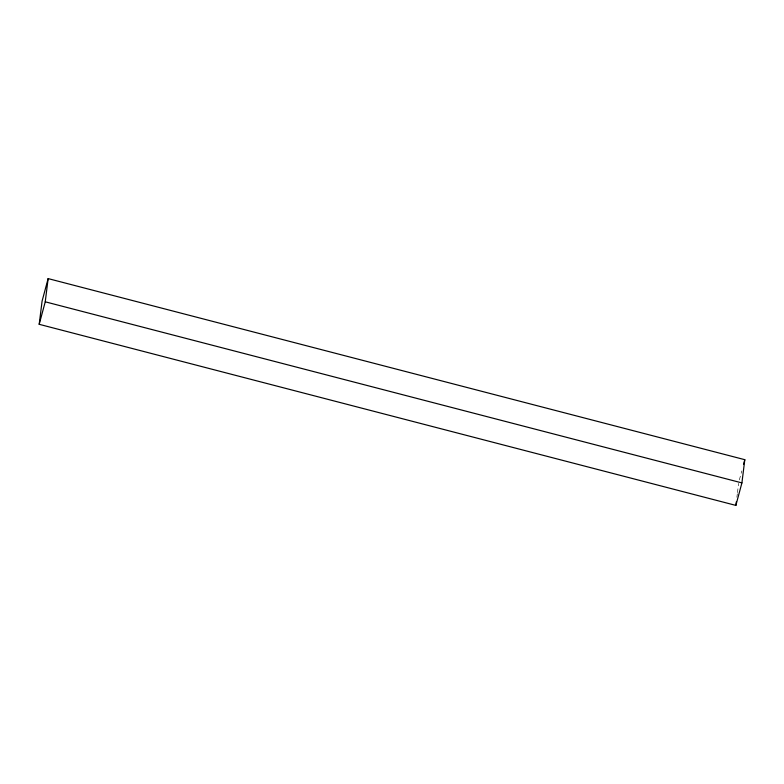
<?xml version="1.0" encoding="UTF-8"?>
<svg xmlns="http://www.w3.org/2000/svg" width="784" height="784" viewBox="0 0 784 784"><rect width="100%" height="100%" fill="white"/><g stroke="black" fill="none" stroke-linecap="round" stroke-linejoin="round"><path stroke-width="0.59" stroke-dasharray="3.92 2.94" d="M736.882 497.272L737.313 493.793M737.46 492.636L738.616 483.346M739.361 479.935L741.782 470.939"/><path stroke-width="1.18" d="M39.2 324.311L42.091 301.095L48.138 278.604L744.8 459.689L741.909 482.905L735.862 505.396L39.2 324.311L45.247 301.811L48.138 278.604M735.862 505.396L736.294 501.917M743.595 464.187L744.8 459.689M45.247 301.811L741.909 482.905"/></g></svg>
